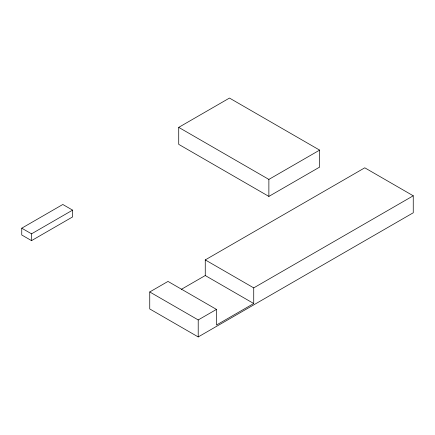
<?xml version="1.0" encoding="UTF-8"?>
<svg xmlns="http://www.w3.org/2000/svg" width="435" height="435" viewBox="0 0 435 435"><rect width="100%" height="100%" fill="white"/><g stroke="black" fill="none" stroke-linecap="round" stroke-linejoin="round"><path stroke-width="0.65" d="M178.72 127.368L229.473 98.065L319.627 150.118L319.627 167.105L268.873 196.408L178.72 144.36L178.72 127.368L268.873 179.416L319.627 150.118M21.75 228.19L62.809 204.483L72.596 210.132L72.596 216.924L31.532 240.631L21.75 234.982L21.75 228.19L31.532 233.834L72.596 210.132M149.743 291.961L168.002 281.418L216.472 309.405L216.472 325.032L253.73 303.521L253.73 287.888L413.25 195.793L413.25 212.78L198.213 336.935L149.743 308.948L149.743 291.961L198.213 319.942L216.472 309.405M253.73 303.521L205.26 275.534L205.26 259.907L364.78 167.807L413.25 195.793M181.39 289.318L205.26 275.534M205.26 259.907L253.73 287.888M268.873 179.416L268.873 196.408M198.213 319.942L198.213 336.935M31.532 233.834L31.532 240.631"/></g></svg>
